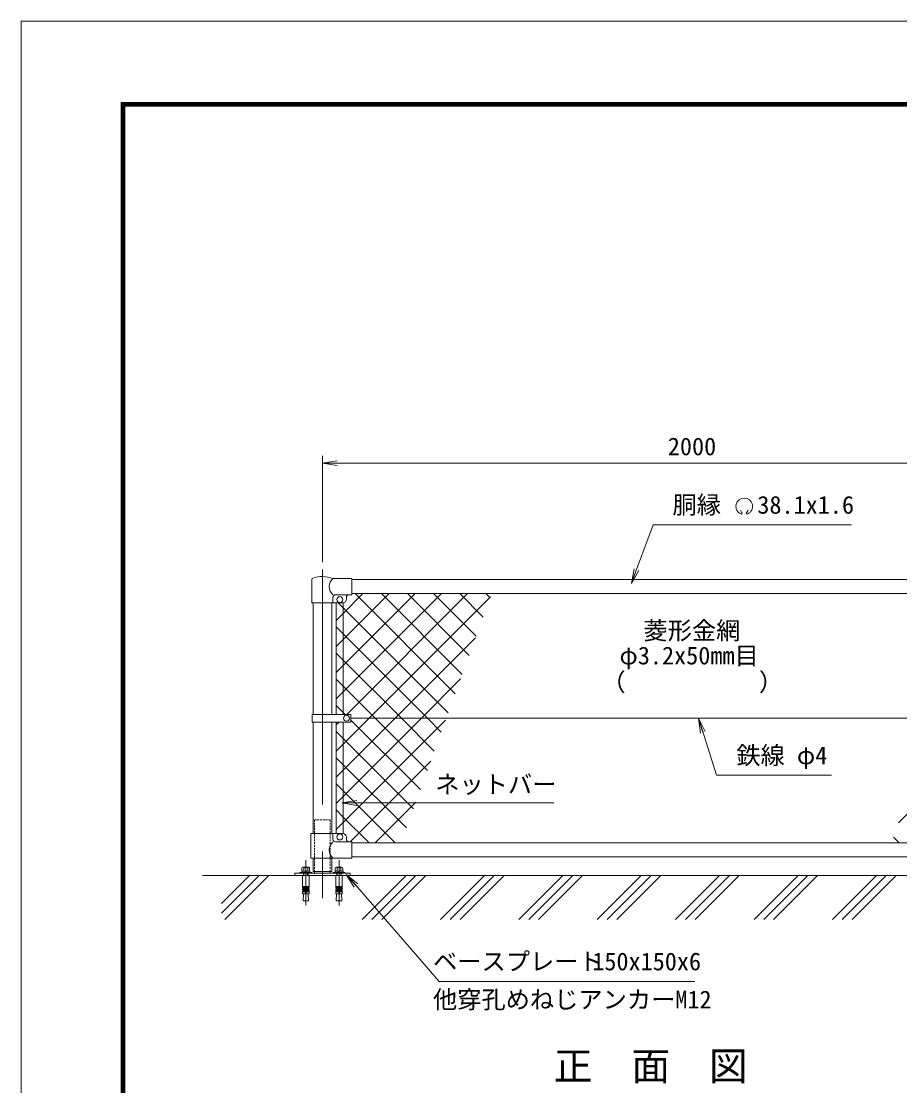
# Model space of a CAD drawing. Units: millimetres, scale not verified. Extents: x -4200 to 4200, y -2970 to 2970.
# Drawn here: x -4200 to -1823, y 91 to 2970 of the extents above; entities that cross this region are included whole.
import ezdxf
from ezdxf.enums import TextEntityAlignment as Align

# ---------------------------------------------------------------- set-up
doc = ezdxf.new("R2010")
doc.units = ezdxf.units.MM
doc.header["$LTSCALE"] = 20
doc.linetypes.add('USER1', pattern=[50.8, 31.75, -6.35, 6.35, -6.35])
doc.linetypes.add('USER2', pattern=[0.375, 0.25, -0.125])
for name, color, linetype, lineweight in [('0-0_D-BMK', 2, 'USER1', 13), ('0-1_D-STR1', 1, 'Continuous', 18), ('0-2_D-STR-DIM', 7, 'Continuous', 9), ('0-3_0', 3, 'Continuous', 18), ('0-5_D-STR3', 3, 'Continuous', 13), ('0-6_D-STR-TXT', 7, 'Continuous', 9), ('0-7_D-STR2', 7, 'Continuous', 9), ('0-8_D-TTL', 7, 'Continuous', 9), ('0-B_D-BGD', 7, 'Continuous', 9), ('0-D_D-DCR-HCH', 7, 'Continuous', 9)]:
    doc.layers.add(name, color=color, linetype=linetype, lineweight=lineweight)
doc.layers.add('0-4_D-TTL-TXT', color=7, linetype='Continuous')
doc.styles.add('ＭＳ ゴシック', font='')
doc.styles.get('ＭＳ ゴシック').set_extended_font_data('MS Gothic')

# ---------------------------------------------------------------- blocks, each defined once
blk = doc.blocks.new('_Open')
at = {"layer": '0-3_0', "color": 7, "lineweight": 9}
blk.add_line((-20, 3.33), (0, 0), dxfattribs=at)
blk.add_lwpolyline([(-20, -3.33), (0, 0), (-20, 0)], dxfattribs=at)

msp = doc.modelspace()

# ---------------------------------------------------------------- linework, layer by layer
at = {"layer": '0-0_D-BMK'}
for p, q in [((-3384.97, 1487.06), (-3384.97, 578.6)), ((-3429.97, 701.6), (-3429.97, 578.6)), ((-3339.97, 701.6), (-3339.97, 578.6))]:
    msp.add_line(p, q, dxfattribs=at)
at = {"layer": '0-1_D-STR1'}
for p, q in [((-3304.97, 1460), (-1464.97, 1460)), ((-3304.97, 1422), (-1464.97, 1422)), ((-3410.37, 1397), (-3410.37, 1095.5)), ((-3359.57, 1397), (-3359.57, 1095.5)), ((-3410.37, 1074.5), (-3410.37, 773)), ((-3359.57, 1074.5), (-3359.57, 773)), ((-3304.97, 748), (-1464.97, 748)), ((-3410.37, 707), (-3410.37, 671)), ((-3359.57, 707), (-3359.57, 671)), ((-3304.97, 710), (-1464.97, 710)), ((-3410.37, 671), (-3359.57, 671))]:
    msp.add_line(p, q, dxfattribs=at)
at = {"layer": '0-2_D-STR-DIM'}
for p, q in [((-3384.97, 1507.06), (-3384.97, 1795)), ((-3344.97, 1775), (-1424.97, 1775))]:
    msp.add_line(p, q, dxfattribs=at)
at = {"layer": '0-5_D-STR3'}
for p, q in [((-3413.52, 1397), (-3413.52, 1460.69)), ((-3304.97, 1463), (-3356.42, 1463)), ((-3304.97, 1463), (-3304.97, 1419)), ((-3356.42, 1397), (-3356.42, 1412)), ((-3304.97, 1419), (-3349.42, 1419)), ((-3319.97, 1412), (-3319.97, 1407)), ((-3413.52, 1397), (-3356.42, 1397)), ((-3356.42, 1397), (-3329.97, 1397)), ((-3347.47, 1397), (-3347.47, 1095.5)), ((-3328.47, 1397), (-3328.47, 1095.5)), ((-3412.47, 1074.5), (-3412.47, 1095.5)), ((-3307.98, 1095.5), (-3412.47, 1095.5)), ((-3307.98, 1074.5), (-3307.98, 1095.5)), ((-3307.98, 1074.5), (-3412.47, 1074.5)), ((-3347.47, 1074.5), (-3347.47, 773)), ((-3328.47, 1074.5), (-3328.47, 772.89)), ((-3307.98, 1085), (-1467.47, 1085)), ((-3415.92, 773), (-3329.97, 773)), ((-3415.92, 707), (-3415.92, 773)), ((-3356.42, 773), (-3356.42, 758)), ((-3304.97, 751), (-3349.42, 751)), ((-3319.97, 763), (-3319.97, 758)), ((-3304.97, 751), (-3304.97, 707)), ((-3304.97, 707), (-3415.92, 707)), ((-3406.32, 671), (-3406.32, 666)), ((-3363.62, 671), (-3363.62, 666)), ((-3438.62, 660), (-3421.32, 660)), ((-3348.62, 660), (-3331.32, 660))]:
    msp.add_line(p, q, dxfattribs=at)
at = {"layer": '0-5_D-STR3', "linetype": 'USER2'}
for p, q in [((-3406.32, 810), (-3406.32, 671)), ((-3406.32, 810), (-3363.62, 810)), ((-3363.62, 810), (-3363.62, 671))]:
    msp.add_line(p, q, dxfattribs=at)
at = {"layer": '0-5_D-STR3', "lineweight": 18}
for p, q in [((-3445.97, 668.3), (-3445.97, 666)), ((-3413.97, 668.3), (-3445.97, 668.3)), ((-3445.97, 666), (-3413.97, 666)), ((-3419.22, 671.3), (-3440.72, 671.3)), ((-3440.72, 671.3), (-3440.72, 668.3)), ((-3440.72, 668.3), (-3419.22, 668.3)), ((-3440.37, 679.6), (-3440.37, 671.3)), ((-3440.37, 671.3), (-3419.58, 671.3)), ((-3422.18, 682.1), (-3437.77, 682.1)), ((-3435.97, 682.1), (-3423.97, 682.1)), ((-3435.97, 666), (-3435.97, 660)), ((-3435.17, 671.3), (-3435.17, 679.6)), ((-3434.89, 660), (-3434.89, 666)), ((-3431.47, 671.3), (-3430.67, 668.3)), ((-3428.47, 668.3), (-3429.28, 671.3)), ((-3425.05, 660), (-3425.05, 666)), ((-3424.78, 671.3), (-3424.78, 679.6)), ((-3423.97, 660), (-3423.97, 666)), ((-3419.58, 671.3), (-3419.58, 679.6)), ((-3419.22, 668.3), (-3419.22, 671.3)), ((-3413.97, 666), (-3413.97, 668.3)), ((-3355.97, 668.3), (-3355.97, 666)), ((-3323.97, 668.3), (-3355.97, 668.3)), ((-3355.97, 666), (-3323.97, 666)), ((-3329.22, 671.3), (-3350.72, 671.3)), ((-3350.72, 671.3), (-3350.72, 668.3)), ((-3350.72, 668.3), (-3329.22, 668.3)), ((-3350.37, 679.6), (-3350.37, 671.3)), ((-3350.37, 671.3), (-3329.58, 671.3)), ((-3332.18, 682.1), (-3347.77, 682.1)), ((-3345.97, 682.1), (-3333.97, 682.1)), ((-3345.97, 666), (-3345.97, 660)), ((-3345.17, 671.3), (-3345.17, 679.6)), ((-3344.89, 660), (-3344.89, 666)), ((-3341.47, 671.3), (-3340.67, 668.3)), ((-3338.47, 668.3), (-3339.28, 671.3)), ((-3335.05, 660), (-3335.05, 666)), ((-3334.78, 671.3), (-3334.78, 679.6)), ((-3333.97, 660), (-3333.97, 666)), ((-3329.58, 671.3), (-3329.58, 679.6)), ((-3329.22, 668.3), (-3329.22, 671.3)), ((-3323.97, 666), (-3323.97, 668.3)), ((-3438.62, 660), (-3438.62, 629.96)), ((-3421.32, 660), (-3421.32, 629.96)), ((-3348.62, 660), (-3348.62, 629.96)), ((-3331.32, 660), (-3331.32, 629.96)), ((-3430.97, 629.96), (-3438.62, 629.96)), ((-3438.62, 627.46), (-3438.19, 629.92)), ((-3438.62, 627.46), (-3430.97, 627.46)), ((-3438.62, 627.46), (-3438.62, 625.96)), ((-3438.62, 625.96), (-3430.97, 625.96)), ((-3438.62, 623.46), (-3438.19, 625.92)), ((-3438.62, 623.46), (-3430.97, 623.46)), ((-3438.62, 623.46), (-3438.62, 621.96)), ((-3438.62, 621.96), (-3430.97, 621.96)), ((-3438.62, 619.46), (-3438.19, 621.92)), ((-3438.62, 619.46), (-3430.97, 619.46)), ((-3438.62, 619.46), (-3438.62, 617.96)), ((-3438.62, 615.5), (-3438.19, 617.96)), ((-3438.62, 617.96), (-3430.97, 617.96)), ((-3438.62, 615.5), (-3430.97, 615.5)), ((-3438.62, 615.5), (-3438.62, 610)), ((-3438.62, 610), (-3421.32, 610)), ((-3436.47, 610), (-3437.55, 590.9)), ((-3430.97, 629.96), (-3430.97, 610)), ((-3428.97, 629.96), (-3421.32, 629.96)), ((-3428.97, 629.96), (-3428.97, 610)), ((-3421.32, 627.46), (-3428.97, 627.46)), ((-3421.32, 625.96), (-3428.97, 625.96)), ((-3421.32, 623.46), (-3428.97, 623.46)), ((-3421.32, 621.96), (-3428.97, 621.96)), ((-3421.32, 619.46), (-3428.97, 619.46)), ((-3421.32, 617.96), (-3428.97, 617.96)), ((-3421.32, 615.5), (-3428.97, 615.5)), ((-3423.48, 610), (-3422.4, 590.9)), ((-3421.32, 627.46), (-3421.76, 629.92)), ((-3421.32, 623.46), (-3421.76, 625.92)), ((-3421.32, 619.46), (-3421.76, 621.92)), ((-3421.32, 615.5), (-3421.76, 617.96)), ((-3421.32, 627.46), (-3421.32, 625.96)), ((-3421.32, 623.46), (-3421.32, 621.96)), ((-3421.32, 619.46), (-3421.32, 617.96)), ((-3421.32, 615.5), (-3421.32, 610)), ((-3340.97, 629.96), (-3348.62, 629.96)), ((-3348.62, 627.46), (-3348.19, 629.92)), ((-3348.62, 627.46), (-3340.97, 627.46)), ((-3348.62, 627.46), (-3348.62, 625.96)), ((-3348.62, 625.96), (-3340.97, 625.96)), ((-3348.62, 623.46), (-3348.19, 625.92)), ((-3348.62, 623.46), (-3340.97, 623.46)), ((-3348.62, 623.46), (-3348.62, 621.96)), ((-3348.62, 621.96), (-3340.97, 621.96)), ((-3348.62, 619.46), (-3348.19, 621.92)), ((-3348.62, 619.46), (-3340.97, 619.46)), ((-3348.62, 619.46), (-3348.62, 617.96)), ((-3348.62, 615.5), (-3348.19, 617.96)), ((-3348.62, 617.96), (-3340.97, 617.96)), ((-3348.62, 615.5), (-3340.97, 615.5)), ((-3348.62, 615.5), (-3348.62, 610)), ((-3348.62, 610), (-3331.32, 610)), ((-3346.47, 610), (-3347.55, 590.9)), ((-3340.97, 629.96), (-3340.97, 610)), ((-3338.97, 629.96), (-3331.32, 629.96)), ((-3338.97, 629.96), (-3338.97, 610)), ((-3331.32, 627.46), (-3338.97, 627.46)), ((-3331.32, 625.96), (-3338.97, 625.96)), ((-3331.32, 623.46), (-3338.97, 623.46)), ((-3331.32, 621.96), (-3338.97, 621.96)), ((-3331.32, 619.46), (-3338.97, 619.46)), ((-3331.32, 617.96), (-3338.97, 617.96)), ((-3331.32, 615.5), (-3338.97, 615.5)), ((-3333.48, 610), (-3332.4, 590.9)), ((-3331.32, 627.46), (-3331.76, 629.92)), ((-3331.32, 623.46), (-3331.76, 625.92)), ((-3331.32, 619.46), (-3331.76, 621.92)), ((-3331.32, 615.5), (-3331.76, 617.96)), ((-3331.32, 627.46), (-3331.32, 625.96)), ((-3331.32, 623.46), (-3331.32, 621.96)), ((-3331.32, 619.46), (-3331.32, 617.96)), ((-3331.32, 615.5), (-3331.32, 610)), ((-3422.4, 590.9), (-3437.55, 590.9)), ((-3332.4, 590.9), (-3347.55, 590.9))]:
    msp.add_line(p, q, dxfattribs=at)
at = {"layer": '0-5_D-STR3'}
msp.add_lwpolyline([(-3459.97, 660), (-3309.97, 660), (-3309.97, 666), (-3459.97, 666)], close=True, dxfattribs=at)
for centre in [(-3337.97, 1406), (-3319.98, 1085), (-3337.97, 764)]:
    msp.add_circle(centre, 8, dxfattribs=at)
for centre, radius, start, end in [((-3384.97, 1388.27), 80, 69.0916, 109.22051), ((-3410.22, 1460.69), 3.3, 109.22051, 180), ((-3338.23, 1441), 28.55, 129.59418, 230.40582), ((-3349.42, 1412), 7, 90, 180), ((-3312.97, 1412), 7, 90, 180), ((-3329.97, 1407), 10, 270, 0), ((-3338.23, 729), 28.55, 129.59418, 230.40582), ((-3349.42, 758), 7, 180, 270), ((-3329.97, 763), 10, 0, 90), ((-3312.97, 758), 7, 180, 270)]:
    msp.add_arc(centre, radius, start, end, dxfattribs=at)
at = {"layer": '0-5_D-STR3', "lineweight": 18}
for centre, radius, start, end in [((-3437.77, 679.5), 2.6, 2.20423, 177.79577), ((-3429.97, 675.45), 6.65, 38.61324, 141.38676), ((-3422.18, 679.5), 2.6, 2.20423, 177.79577), ((-3347.77, 679.5), 2.6, 2.20423, 177.79577), ((-3339.97, 675.45), 6.65, 38.61324, 141.38676), ((-3332.18, 679.5), 2.6, 2.20423, 177.79577), ((-3429.97, 629.96), 1, 0, 180), ((-3339.97, 629.96), 1, 0, 180)]:
    msp.add_arc(centre, radius, start, end, dxfattribs=at)
at = {"layer": '0-6_D-STR-TXT'}
for p, q in [((-2249.66, 1640.87), (-2253.8, 1648.05)), ((-2237.17, 1640.87), (-2233.03, 1648.05)), ((-2759.1, 855.91), (-3330.22, 855.91))]:
    msp.add_line(p, q, dxfattribs=at)
for points in [[(-1953.16, 1608), (-2489.46, 1608), (-2548.1, 1451.43)], [(-2007.31, 931.37), (-2318.64, 931.37), (-2366.73, 1083.09)], [(-2377.14, 373.52), (-3068.92, 373.52), (-3319.39, 661.15)]]:
    msp.add_lwpolyline(points, dxfattribs=at)
for centre, radius, start, end in [((-2243.41, 1658.04), 22.5, 294.32478, 245.67522), ((-2251.71, 1639.63), 2.37, 245.67522, 30), ((-2235.12, 1639.63), 2.37, 150, 294.32478)]:
    msp.add_arc(centre, radius, start, end, dxfattribs=at)
at = {"layer": '0-7_D-STR2'}
for p, q in [((-3328.47, 1368.78), (-3275.26, 1422)), ((-3328.47, 1298.07), (-3204.55, 1422)), ((-3328.47, 1227.36), (-3133.84, 1422)), ((-3328.47, 1156.65), (-3063.13, 1422)), ((-3318.92, 1095.5), (-2992.42, 1422)), ((-3025.55, 1151.44), (-3296.12, 1422)), ((-3258.71, 1085), (-2930.15, 1413.55)), ((-3006.69, 1203.28), (-3225.41, 1422)), ((-2987.82, 1255.12), (-3154.69, 1422)), ((-2968.95, 1306.96), (-3083.98, 1422)), ((-2950.08, 1358.81), (-3013.27, 1422)), ((-2931.21, 1410.65), (-2942.56, 1422)), ((-3347.47, 1349.78), (-3328.47, 1368.78)), ((-3328.47, 1312.94), (-3347.47, 1331.94)), ((-3347.47, 1279.07), (-3328.47, 1298.07)), ((-3100.54, 1085), (-3328.47, 1312.94)), ((-3188, 1085), (-2970.62, 1302.38)), ((-3328.47, 1242.23), (-3347.47, 1261.23)), ((-3171.25, 1085), (-3328.47, 1242.23)), ((-3347.47, 1208.36), (-3328.47, 1227.36)), ((-3328.47, 1171.52), (-3347.47, 1190.52)), ((-3117.28, 1085), (-3011.08, 1191.2)), ((-3347.47, 1137.65), (-3328.47, 1156.65)), ((-3241.96, 1085), (-3328.47, 1171.52)), ((-3347.47, 1066.94), (-3339.92, 1074.5)), ((-3328.47, 1015.23), (-3258.71, 1085)), ((-3328.47, 944.52), (-3188, 1085)), ((-3328.47, 873.81), (-3117.28, 1085)), ((-3119.9, 892.23), (-3307.98, 1080.31)), ((-3101.03, 944.07), (-3241.96, 1085)), ((-3082.16, 995.91), (-3171.25, 1085)), ((-3063.29, 1047.75), (-3100.54, 1085)), ((-1825.81, 801.76), (-1542.56, 1085)), ((-3328.47, 1030.09), (-3347.47, 1049.09)), ((-3347.47, 996.23), (-3328.47, 1015.23)), ((-3138.77, 840.39), (-3328.47, 1030.09)), ((-3328.47, 959.38), (-3347.47, 978.38)), ((-3157.64, 788.55), (-3328.47, 959.38)), ((-3309.86, 751), (-3092.01, 968.85)), ((-3347.47, 925.52), (-3328.47, 944.52)), ((-3328.47, 888.67), (-3347.47, 907.67)), ((-3347.47, 854.81), (-3328.47, 873.81)), ((-3187.8, 748), (-3328.47, 888.67)), ((-3328.47, 817.96), (-3347.47, 836.96)), ((-3242.15, 748), (-3132.47, 857.68)), ((-3258.51, 748), (-3328.47, 817.96)), ((-1824.39, 748), (-1839.77, 763.38))]:
    msp.add_line(p, q, dxfattribs=at)
for points in [[(-3044.42, 1099.6), (-3328.47, 1383.65), (-3342.36, 1397.54)], [(-3323.17, 1095.5), (-3328.47, 1100.81), (-3347.47, 1119.81)], [(-3347.47, 784.1), (-3328.47, 803.1), (-3051.55, 1080.03)]]:
    msp.add_lwpolyline(points, dxfattribs=at)
at = {"layer": '0-8_D-TTL', "color": 2, "lineweight": 18}
msp.add_lwpolyline([(-4200, 2970), (4200, 2970), (4200, -2970), (-4200, -2970)], close=True, dxfattribs=at)
at = {"layer": '0-8_D-TTL'}
for points in [[(-3930, 2750), (3930, 2750), (3930, -2750), (-3930, -2750)], [(-3927.5, 2747.5), (3927.5, 2747.5), (3927.5, -2747.5), (-3927.5, -2747.5)], [(-3925, 2745), (3925, 2745), (3925, -2745), (-3925, -2745)], [(-3922.5, 2742.5), (3922.5, 2742.5), (3922.5, -2742.5), (-3922.5, -2742.5)], [(-3920, 2740), (3920, 2740), (3920, -2740), (-3920, -2740)]]:
    msp.add_lwpolyline(points, close=True, dxfattribs=at)
at = {"layer": '0-B_D-BGD'}
msp.add_line((-3709.97, 660), (-884.97, 660), dxfattribs=at)
at = {"layer": '0-D_D-DCR-HCH'}
for p, q in [((-3658.49, 557.77), (-3556.25, 660)), ((-3658.49, 584.28), (-3582.77, 660)), ((-3648.8, 540.94), (-3529.74, 660)), ((-3277.57, 540.94), (-3158.51, 660)), ((-3251.05, 540.94), (-3131.99, 660)), ((-3224.54, 540.94), (-3105.47, 660)), ((-3065.44, 540.94), (-2946.37, 660)), ((-3038.92, 540.94), (-2919.86, 660)), ((-3012.4, 540.94), (-2893.34, 660)), ((-2853.3, 540.94), (-2734.24, 660)), ((-2826.79, 540.94), (-2707.73, 660)), ((-2800.27, 540.94), (-2681.21, 660)), ((-2641.17, 540.94), (-2522.11, 660)), ((-2614.66, 540.94), (-2495.59, 660)), ((-2588.14, 540.94), (-2469.08, 660)), ((-2429.04, 540.94), (-2309.98, 660)), ((-2402.52, 540.94), (-2283.46, 660)), ((-2376.01, 540.94), (-2256.95, 660)), ((-2216.91, 540.94), (-2097.85, 660)), ((-2190.39, 540.94), (-2071.33, 660)), ((-2163.88, 540.94), (-2044.81, 660)), ((-2004.78, 540.94), (-1885.71, 660)), ((-1978.26, 540.94), (-1859.2, 660)), ((-1951.74, 540.94), (-1832.68, 660))]:
    msp.add_line(p, q, dxfattribs=at)

# ---------------------------------------------------------------- block references
at = {"layer": '0-2_D-STR-DIM', "xscale": 2, "yscale": 2, "rotation": 180}
msp.add_blockref('_Open', (-3384.97, 1775), dxfattribs=at)
at = {"layer": '0-6_D-STR-TXT', "xscale": 2, "yscale": 2}
for p, rotation in [((-2548.8, 1449.56), 249.46512), ((-2367.34, 1085), 107.58773), ((-3332.22, 855.91), 180), ((-3320.71, 662.65), 131.27553)]:
    msp.add_blockref('_Open', p, dxfattribs=dict(at, rotation=rotation))

# ---------------------------------------------------------------- texts
at = {"layer": '0-2_D-STR-DIM', "style": 'ＭＳ ゴシック'}
msp.add_text('2000', height=48.09, dxfattribs=at).set_placement((-2450.22, 1781.75), align=Align.BOTTOM_LEFT)
at = {"layer": '0-4_D-TTL-TXT', "style": 'ＭＳ ゴシック'}
msp.add_text('正\u3000面\u3000図', height=76.97, dxfattribs=at).set_placement((-2758.87, 82.83), align=Align.BOTTOM_LEFT)
at = {"layer": '0-6_D-STR-TXT', "style": 'ＭＳ ゴシック'}
for s, p in [('胴縁 \u300038.1x1.6', (-2437.52, 1623.78)), ('菱形金網', (-2516.17, 1283.8)), ('φ3.2x50mm目', (-2581.15, 1216.21)), ('（\u3000\u3000   \u3000\u3000）', (-2629.88, 1144.56)), ('鉄線 φ4', (-2264.92, 946.24)), ('ネットバー', (-3079.66, 867.86)), ('ベースプレート', (-3085.61, 388.92)), (' 150x150x6', (-2687.44, 388.92)), ('他穿孔めねじアンカーM12', (-3085.85, 285.9))]:
    msp.add_text(s, height=48.09, dxfattribs=at).set_placement(p, align=Align.BOTTOM_LEFT)

doc.saveas('drawing.dxf')
